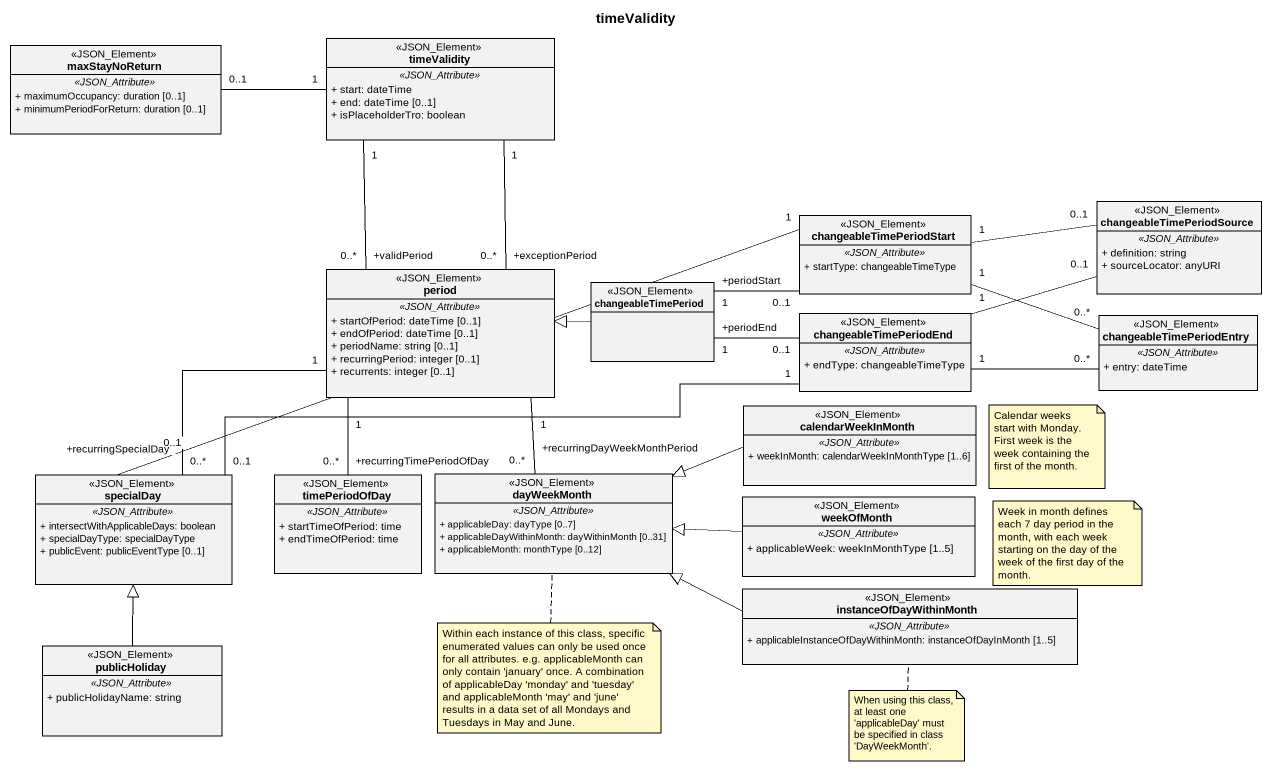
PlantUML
@startuml
title timeValidity
hide circle
hide empty members
skinparam classAttributeIconSize 0
class timeValidity <<JSON_Element>> {
  .. <<JSON_Attribute>> ..
  + start: dateTime
  + end: dateTime [0..1]
  + isPlaceholderTro: boolean
}
class maxStayNoReturn <<JSON_Element>> {
  .. <<JSON_Attribute>> ..
  + maximumOccupancy: duration [0..1]
  + minimumPeriodForReturn: duration [0..1]
}
class changeableTimePeriodStart <<JSON_Element>> {
  .. <<JSON_Attribute>> ..
  + startType: changeableTimeType
}
class changeableTimePeriodSource <<JSON_Element>> {
  .. <<JSON_Attribute>> ..
  + definition: string
  + sourceLocator: anyURI
}
class period <<JSON_Element>> {
  .. <<JSON_Attribute>> ..
  + startOfPeriod: dateTime [0..1]
  + endOfPeriod: dateTime [0..1]
  + periodName: string [0..1]
  + recurringPeriod: integer [0..1]
  + recurrents: integer [0..1]
}
class changeableTimePeriod <<JSON_Element>>
class changeableTimePeriodEnd <<JSON_Element>> {
  .. <<JSON_Attribute>> ..
  + endType: changeableTimeType
}
class changeableTimePeriodEntry <<JSON_Element>> {
  .. <<JSON_Attribute>> ..
  + entry: dateTime
}
class calendarWeekInMonth <<JSON_Element>> {
  .. <<JSON_Attribute>> ..
  + weekInMonth: calendarWeekInMonthType [1..6]
}
class specialDay <<JSON_Element>> {
  .. <<JSON_Attribute>> ..
  + intersectWithApplicableDays: boolean
  + specialDayType: specialDayType
  + publicEvent: publicEventType [0..1]
}
class timePeriodOfDay <<JSON_Element>> {
  .. <<JSON_Attribute>> ..
  + startTimeOfPeriod: time
  + endTimeOfPeriod: time
}
class dayWeekMonth <<JSON_Element>> {
  .. <<JSON_Attribute>> ..
  + applicableDay: dayType [0..7]
  + applicableDayWithinMonth: dayWithinMonth [0..31]
  + applicableMonth: monthType [0..12]
}
class weekOfMonth <<JSON_Element>> {
  .. <<JSON_Attribute>> ..
  + applicableWeek: weekInMonthType [1..5]
}
class instanceOfDayWithinMonth <<JSON_Element>> {
  .. <<JSON_Attribute>> ..
  + applicableInstanceOfDayWithinMonth: instanceOfDayInMonth [1..5]
}
class publicHoliday <<JSON_Element>> {
  .. <<JSON_Attribute>> ..
  + publicHolidayName: string
}
timeValidity "1" -- "+validPeriod\n0..*" period
timeValidity "1" -- "+exceptionPeriod\n0..*" period
maxStayNoReturn "0..1" -right- "1" timeValidity
changeableTimePeriodSource "0..1" -left- "1" changeableTimePeriodStart
period "1" -- "+recurringSpecialDay\n0..*" specialDay
period "1" -- "+recurringTimePeriodOfDay\n0..*" timePeriodOfDay
period "1" -- "+recurringDayWeekMonthPeriod\n0..*" dayWeekMonth
changeableTimePeriod "+periodStart\n1" -right- "0..1" changeableTimePeriodStart
changeableTimePeriod -left-|> period
changeableTimePeriod "+periodEnd\n1" -right- "0..1" changeableTimePeriodEnd
changeableTimePeriodEnd "1" -right- "0..1" changeableTimePeriodSource
changeableTimePeriodEnd "1" -right- "0..*" changeableTimePeriodEntry
changeableTimePeriodEntry "0..*" -left- "1" changeableTimePeriodStart
calendarWeekInMonth -left-|> dayWeekMonth
specialDay "0..1" -right- "1" changeableTimePeriodStart
specialDay "0..1" -right- "1" changeableTimePeriodEnd
weekOfMonth -left-|> dayWeekMonth
instanceOfDayWithinMonth -left-|> dayWeekMonth
publicHoliday -up-|> specialDay
note as N1
  Calendar weeks start with Monday. First week is the week containing the first of the month.
end note
note as N2
  Week in month defines each 7 day period in the month, with each week starting on the day of the week of the first day of the month.
end note
note bottom of dayWeekMonth : Within each instance of this class, specific enumerated values can only be used once for all attributes. e.g. applicableMonth can only contain 'january' once. A combination of applicableDay 'monday' and 'tuesday' and applicableMonth 'may' and 'june' results in a data set of all Mondays and Tuesdays in May and June.
note bottom of instanceOfDayWithinMonth : When using this class, at least one 'applicableDay' must be specified in class 'DayWeekMonth'.
@enduml
